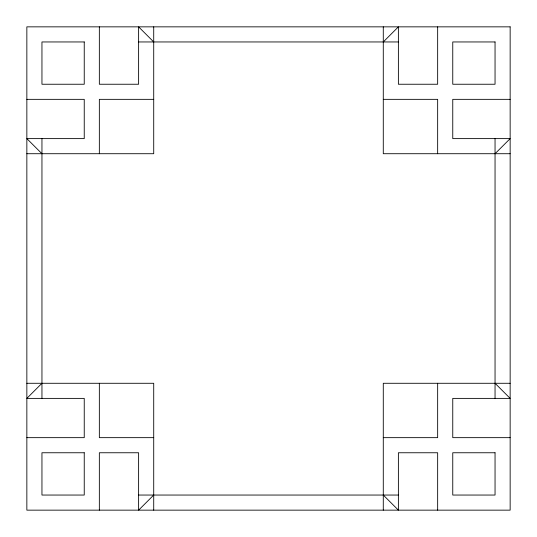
<?xml version="1.0" encoding="UTF-8"?>
<svg xmlns="http://www.w3.org/2000/svg" width="537" height="537" viewBox="0 0 537 537"><rect width="100%" height="100%" fill="white"/><g stroke="black" fill="none" stroke-linecap="round" stroke-linejoin="round"><path stroke-width="0.81" d="M41.953 383.284L26.85 398.387L84.242 398.387L84.242 437.655L26.85 437.655M383.284 41.953L398.387 26.85L398.387 84.242L437.655 84.242L437.655 26.85M153.716 495.047L138.613 510.15L138.613 452.758L99.345 452.758L99.345 510.15M495.047 153.716L510.15 138.613L452.758 138.613L452.758 99.345L510.15 99.345M138.613 41.953L398.387 41.953M26.85 99.345L84.242 99.345L84.242 138.613L26.85 138.613L41.953 153.716M153.716 99.345L99.345 99.345L99.345 153.716M383.284 99.345L437.655 99.345L437.655 153.716M26.85 153.716L153.716 153.716L153.716 26.85M510.15 153.716L383.284 153.716L383.284 26.85M26.85 383.284L153.716 383.284L153.716 510.15M510.15 383.284L383.284 383.284L383.284 510.15M153.716 437.655L99.345 437.655L99.345 383.284M383.284 437.655L437.655 437.655L437.655 383.284M510.15 437.655L452.758 437.655L452.758 398.387L510.15 398.387L495.047 383.284M138.613 495.047L398.387 495.047M153.716 41.953L138.613 26.85L138.613 84.242L99.345 84.242L99.345 26.85M383.284 495.047L398.387 510.15L398.387 452.758L437.655 452.758L437.655 510.15M495.047 138.613L495.047 398.387M41.953 138.613L41.953 398.387M510.15 26.85L26.85 26.85L26.85 510.15L510.15 510.15L510.15 26.85M84.242 41.953L41.953 41.953L41.953 84.242L84.242 84.242L84.242 41.953M495.047 41.953L452.758 41.953L452.758 84.242L495.047 84.242L495.047 41.953M84.242 452.758L41.953 452.758L41.953 495.047L84.242 495.047L84.242 452.758M495.047 452.758L452.758 452.758L452.758 495.047L495.047 495.047L495.047 452.758"/></g></svg>
